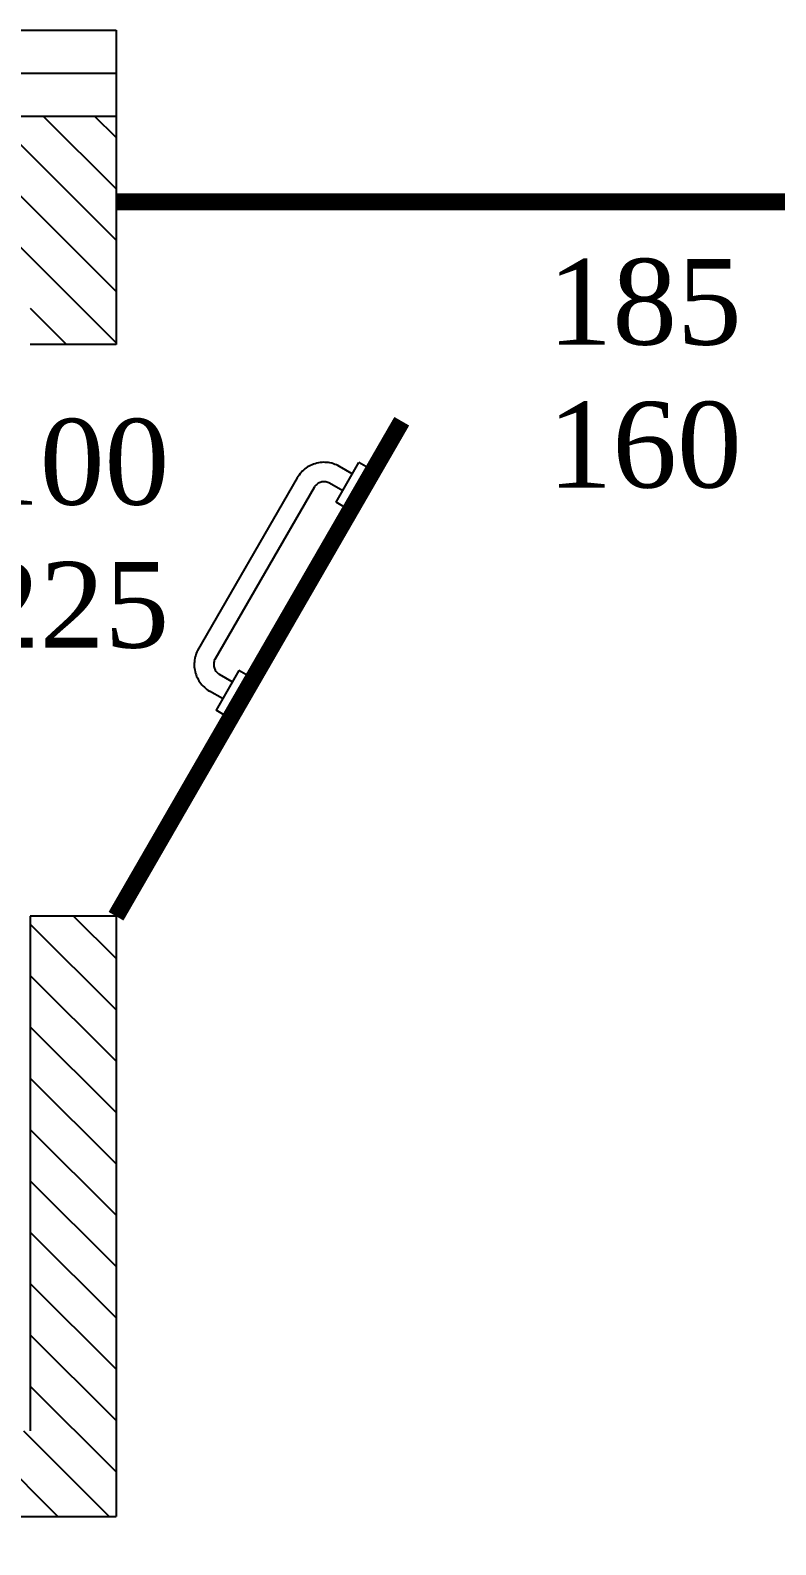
# Model space of a CAD drawing. Header units: millimetres. Extents: x 0 to 2688, y 0 to 2044.
# Drawn here: x 2467.489 to 2468.794, y 2035.253 to 2037.903 of the extents above; entities that cross this region are included whole.
import ezdxf

# ---------------------------------------------------------------- set-up
doc = ezdxf.new("R2010")
doc.units = ezdxf.units.MM
doc.linetypes.add('TRATTEGGIATA', pattern=[0.75, 0.5, -0.25])
doc.styles.get("Standard").update_dxf_attribs({"font": 'arial.ttf'})
doc.linetypes.add('ISOLAMENTO', pattern='A,0.00254,-2.54,[134,ltypeshp.shx,S=2.54,R=0,X=-2.54,Y=0],-5.08,[134,ltypeshp.shx,S=2.54,R=180,X=2.54,Y=0],-2.54', length=10.16254)
pattern_1 = [(135, (100, 0), (-0.0449012806, -0.0449012806), [])]

# ---------------------------------------------------------------- blocks, each defined once
blk = doc.blocks.new('MIS')
h = blk.add_hatch()
h.set_pattern_fill('ANSI31', color=6, scale=0.02, angle=450)
h.set_pattern_definition(pattern_1)
h.paths.add_polyline_path([(2558.9893, 2023.9526), (2558.9893, 2023.6526), (2563.4893, 2023.6526), (2563.4893, 2023.9526)])
h.paths.add_polyline_path([(2558.6893, 2029.9526), (2558.6893, 2023.9526), (2558.9893, 2023.9526), (2558.9893, 2029.9526)])
h.paths.add_polyline_path([(2558.6893, 2034.4526), (2558.6893, 2033.9526), (2558.9893, 2033.9526), (2558.9893, 2034.4526)])
h.paths.add_polyline_path([(2558.6893, 2033.6526), (2558.6893, 2033.5526), (2558.9893, 2033.5526), (2558.9893, 2033.6526)])
h.paths.add_polyline_path([(2558.6893, 2030.3526), (2558.6893, 2030.2526), (2558.9893, 2030.2526), (2558.9893, 2030.3526)])
h.paths.add_polyline_path([(2558.9893, 2030.2526), (2558.9893, 2029.9526), (2559.0893, 2029.9526), (2559.0893, 2030.2526)])
h.paths.add_polyline_path([(2558.6893, 2037.4526), (2558.6893, 2035.9526), (2558.9893, 2035.9526), (2559.0143, 2035.9526), (2559.0143, 2036.1026), (2558.9893, 2036.1026), (2558.9893, 2037.4526)])
h.paths.add_polyline_path([(2558.9893, 2037.7526), (2558.9893, 2037.4526), (2559.8393, 2037.4526), (2559.8393, 2036.1026), (2559.8143, 2036.1026), (2559.8143, 2035.9526), (2559.8393, 2035.9526), (2559.9893, 2035.9526), (2560.0143, 2035.9526), (2560.0143, 2036.1026), (2559.9893, 2036.1026), (2559.9893, 2037.4526), (2560.8393, 2037.4526), (2560.8393, 2036.1026), (2560.8143, 2036.1026), (2560.8143, 2035.9526), (2560.8393, 2035.9526), (2560.9893, 2035.9526), (2561.0143, 2035.9526), (2561.0143, 2036.1026), (2560.9893, 2036.1026), (2560.9893, 2037.4526), (2561.8393, 2037.4526), (2561.8393, 2036.1026), (2561.8143, 2036.1026), (2561.8143, 2035.9526), (2561.8393, 2035.9526), (2561.9893, 2035.9526), (2562.0143, 2035.9526), (2562.0143, 2036.1026), (2561.9893, 2036.1026), (2561.9893, 2037.4526), (2562.8393, 2037.4526), (2562.8393, 2036.1026), (2562.8143, 2036.1026), (2562.8143, 2035.9526), (2562.8393, 2035.9526), (2562.8393, 2035.3026), (2564.0893, 2035.3026), (2564.0893, 2035.4526), (2562.9893, 2035.4526), (2562.9893, 2037.4526), (2563.4893, 2037.4526), (2563.4893, 2037.7526)])
h.paths.add_polyline_path([(2563.7893, 2037.7526), (2563.7893, 2037.4526), (2564.5893, 2037.4526), (2564.5893, 2037.7526)])
h.paths.add_polyline_path([(2565.1893, 2037.7526), (2565.1893, 2035.4526), (2565.0893, 2035.4526), (2565.0893, 2035.3026), (2565.1893, 2035.3026), (2565.1893, 2032.2026), (2565.4893, 2032.2026), (2565.4893, 2032.3026), (2566.4893, 2032.3026), (2566.4893, 2029.9526), (2566.6393, 2029.9526), (2566.6393, 2032.3026), (2569.7893, 2032.3026), (2569.7893, 2033.6526), (2569.4893, 2033.6526), (2569.4893, 2032.4526), (2566.9893, 2032.4526), (2566.9893, 2032.4776), (2566.8393, 2032.4776), (2566.8393, 2032.4526), (2565.4893, 2032.4526), (2565.4893, 2033.3026), (2566.8393, 2033.3026), (2566.8393, 2033.2776), (2566.9893, 2033.2776), (2566.9893, 2033.4776), (2566.8393, 2033.4776), (2566.8393, 2033.4526), (2565.4893, 2033.4526), (2565.4893, 2034.3026), (2566.8393, 2034.3026), (2566.8393, 2034.2776), (2566.9893, 2034.2776), (2566.9893, 2034.4776), (2566.8393, 2034.4776), (2566.8393, 2034.4526), (2565.4893, 2034.4526), (2565.4893, 2035.3026), (2566.8393, 2035.3026), (2566.8393, 2035.2776), (2566.9893, 2035.2776), (2566.9893, 2035.3026), (2567.6393, 2035.3026), (2567.6393, 2036.3526), (2567.4893, 2036.3526), (2567.4893, 2035.4526), (2565.4893, 2035.4526), (2565.4893, 2037.7526)])
h.paths.add_polyline_path([(2569.4893, 2036.3526), (2569.4893, 2033.9526), (2569.7893, 2033.9526), (2569.7893, 2036.3526)], flags=17)
h.paths.add_polyline_path([(2571.9893, 2037.4526), (2571.9893, 2033.9526), (2572.2893, 2033.9526), (2572.2893, 2037.4526)])
h.paths.add_polyline_path([(2571.9893, 2033.6526), (2571.9893, 2030.2526), (2572.2893, 2030.2526), (2572.2893, 2033.6526)])
h.paths.add_polyline_path([(2570.0893, 2023.9526), (2570.0893, 2023.6526), (2571.9893, 2023.6526), (2571.9893, 2023.9526)])
h.paths.add_polyline_path([(2565.1893, 2031.2026), (2565.1893, 2030.2526), (2564.1893, 2030.2526), (2564.1893, 2033.9526), (2563.7893, 2033.9526), (2563.7893, 2033.6526), (2564.0393, 2033.6526), (2564.0393, 2030.2526), (2563.7893, 2030.2526), (2563.7893, 2029.9526), (2565.4893, 2029.9526), (2565.4893, 2031.2026)])
h.paths.add_polyline_path([(2560.0893, 2030.2526), (2560.0893, 2029.9526), (2563.4893, 2029.9526), (2563.4893, 2030.2526)])
h.paths.add_polyline_path([(2558.9893, 2033.9526), (2558.9893, 2033.6526), (2563.4893, 2033.6526), (2563.4893, 2033.9526)])
h.paths.add_polyline_path([(2558.6893, 2031.3526), (2558.9893, 2031.3526), (2558.9893, 2032.5526), (2558.6893, 2032.5526)])
h = blk.add_hatch()
h.set_pattern_fill('ANSI31', color=6, scale=0.02, angle=450)
h.set_pattern_definition(pattern_1)
h.paths.add_polyline_path([(2569.4893, 2037.4526), (2569.4893, 2037.3526), (2569.7893, 2037.3526), (2569.7893, 2037.4526)])
h.paths.add_polyline_path([(2566.0893, 2037.7526), (2566.0893, 2037.4526), (2567.4893, 2037.4526), (2567.4893, 2037.3526), (2567.6393, 2037.3526), (2567.6393, 2037.7526)])
for p, q in [((2567.6393, 2037.9026), (2567.6393, 2037.3526)), ((2566.0893, 2037.7526), (2567.6393, 2037.7526)), ((2567.6393, 2037.3526), (2567.4893, 2037.3526)), ((2567.9653, 2037.1313), (2567.9634, 2037.1291)), ((2567.9673, 2037.1332), (2567.9653, 2037.1313)), ((2567.9697, 2037.1352), (2567.9673, 2037.1332)), ((2567.9722, 2037.1368), (2567.9697, 2037.1352)), ((2567.9744, 2037.1386), (2567.9722, 2037.1368)), ((2567.977, 2037.1399), (2567.9744, 2037.1386)), ((2567.9797, 2037.1414), (2567.977, 2037.1399)), ((2567.9823, 2037.1426), (2567.9797, 2037.1414)), ((2567.985, 2037.1436), (2567.9823, 2037.1426)), ((2567.9879, 2037.1443), (2567.985, 2037.1436)), ((2567.9905, 2037.1453), (2567.9879, 2037.1443)), ((2567.9937, 2037.1459), (2567.9905, 2037.1453)), ((2567.9964, 2037.1464), (2567.9937, 2037.1459)), ((2567.9993, 2037.1466), (2567.9964, 2037.1464)), ((2568.0021, 2037.1468), (2567.9993, 2037.1466)), ((2568.0051, 2037.1466), (2568.0021, 2037.1468)), ((2568.0081, 2037.1464), (2568.0051, 2037.1466)), ((2568.011, 2037.1462), (2568.0081, 2037.1464)), ((2568.0137, 2037.1456), (2568.011, 2037.1462)), ((2568.0168, 2037.1451), (2568.0137, 2037.1456)), ((2568.0196, 2037.1441), (2568.0168, 2037.1451)), ((2568.0224, 2037.1431), (2568.0196, 2037.1441)), ((2568.0249, 2037.1422), (2568.0224, 2037.1431)), ((2568.0243, 2037.077), (2568.0644, 2037.1464)), ((2568.0276, 2037.141), (2568.0249, 2037.1422)), ((2568.0301, 2037.1396), (2568.0276, 2037.141)), ((2568.0528, 2037.1264), (2568.0301, 2037.1396)), ((2568.0763, 2037.1395), (2568.0644, 2037.1464)), ((2567.9564, 2037.1196), (2567.7821, 2036.8176)), ((2567.9579, 2037.1221), (2567.9564, 2037.1196)), ((2567.9596, 2037.1245), (2567.9579, 2037.1221)), ((2567.9613, 2037.1269), (2567.9596, 2037.1245)), ((2567.9634, 2037.1291), (2567.9613, 2037.1269)), ((2567.9868, 2037.1042), (2567.9858, 2037.1026)), ((2567.9879, 2037.1057), (2567.9868, 2037.1042)), ((2567.9892, 2037.1068), (2567.9879, 2037.1057)), ((2567.9905, 2037.108), (2567.9892, 2037.1068)), ((2567.9917, 2037.1091), (2567.9905, 2037.108)), ((2567.9932, 2037.11), (2567.9917, 2037.1091)), ((2567.9949, 2037.1109), (2567.9932, 2037.11)), ((2567.9965, 2037.1115), (2567.9949, 2037.1109)), ((2567.998, 2037.1121), (2567.9965, 2037.1115)), ((2567.9997, 2037.1124), (2567.998, 2037.1121)), ((2568.0014, 2037.1126), (2567.9997, 2037.1124)), ((2568.0033, 2037.1128), (2568.0014, 2037.1126)), ((2568.0051, 2037.1126), (2568.0033, 2037.1128)), ((2568.0067, 2037.1123), (2568.0051, 2037.1126)), ((2568.0084, 2037.112), (2568.0067, 2037.1123)), ((2568.01, 2037.1117), (2568.0084, 2037.112)), ((2568.0118, 2037.1109), (2568.01, 2037.1117)), ((2568.0131, 2037.1101), (2568.0118, 2037.1109)), ((2568.0359, 2037.097), (2568.0131, 2037.1101)), ((2567.9858, 2037.1026), (2567.812, 2036.8016)), ((2568.0363, 2037.0701), (2568.0243, 2037.077)), ((2567.7796, 2036.8123), (2567.7789, 2036.8094)), ((2567.7809, 2036.815), (2567.7796, 2036.8123)), ((2567.7821, 2036.8176), (2567.7809, 2036.815)), ((2567.7765, 2036.7979), (2567.7761, 2036.795)), ((2567.7761, 2036.795), (2567.7763, 2036.7922)), ((2567.7763, 2036.7922), (2567.7763, 2036.7891)), ((2567.7763, 2036.7891), (2567.7765, 2036.7862)), ((2567.7767, 2036.8008), (2567.7765, 2036.7979)), ((2567.7765, 2036.7862), (2567.7771, 2036.7835)), ((2567.7772, 2036.8039), (2567.7767, 2036.8008)), ((2567.7779, 2036.8066), (2567.7772, 2036.8039)), ((2567.7789, 2036.8094), (2567.7779, 2036.8066)), ((2567.8103, 2036.7949), (2567.8102, 2036.7931)), ((2567.8102, 2036.7931), (2567.8103, 2036.7912)), ((2567.8107, 2036.7965), (2567.8103, 2036.7949)), ((2567.8103, 2036.7912), (2567.8106, 2036.7895)), ((2567.8106, 2036.7895), (2567.8108, 2036.7879)), ((2567.811, 2036.7982), (2567.8107, 2036.7965)), ((2567.8108, 2036.7879), (2567.8114, 2036.7863)), ((2567.8113, 2036.7998), (2567.811, 2036.7982)), ((2567.812, 2036.8016), (2567.8113, 2036.7998)), ((2567.8114, 2036.7863), (2567.8121, 2036.7847)), ((2567.7771, 2036.7835), (2567.7777, 2036.7803)), ((2567.7777, 2036.7803), (2567.7784, 2036.7778)), ((2567.7784, 2036.7778), (2567.7794, 2036.7748)), ((2567.7794, 2036.7748), (2567.7803, 2036.7721)), ((2567.7803, 2036.7721), (2567.7816, 2036.7695)), ((2567.7816, 2036.7695), (2567.7828, 2036.767)), ((2567.7828, 2036.767), (2567.7845, 2036.7645)), ((2567.7845, 2036.7645), (2567.7861, 2036.762)), ((2567.7861, 2036.762), (2567.7878, 2036.7595)), ((2567.7878, 2036.7595), (2567.7896, 2036.7575)), ((2567.8121, 2036.7847), (2567.8129, 2036.783)), ((2567.8129, 2036.783), (2567.8139, 2036.7815)), ((2567.8139, 2036.7815), (2567.815, 2036.7802)), ((2567.8543, 2036.7826), (2567.8143, 2036.7133)), ((2567.815, 2036.7802), (2567.8161, 2036.779)), ((2567.8161, 2036.779), (2567.8172, 2036.7777)), ((2567.8172, 2036.7777), (2567.8187, 2036.7766)), ((2567.8187, 2036.7766), (2567.8201, 2036.7758)), ((2567.8428, 2036.7626), (2567.8201, 2036.7758)), ((2567.8663, 2036.7757), (2567.8543, 2036.7826)), ((2567.7896, 2036.7575), (2567.7916, 2036.7551)), ((2567.7916, 2036.7551), (2567.7939, 2036.7532)), ((2567.7939, 2036.7532), (2567.7962, 2036.7513)), ((2567.7962, 2036.7513), (2567.7982, 2036.7495)), ((2567.7982, 2036.7495), (2567.8006, 2036.7478)), ((2567.8006, 2036.7478), (2567.8031, 2036.7464)), ((2567.8258, 2036.7333), (2567.8031, 2036.7464)), ((2567.8263, 2036.7064), (2567.8143, 2036.7133)), ((2567.4893, 2036.3526), (2567.4893, 2035.4526)), ((2567.6393, 2036.3526), (2567.4893, 2036.3526)), ((2567.6393, 2036.3526), (2567.6393, 2035.3026)), ((2566.9893, 2035.3026), (2567.6393, 2035.3026))]:
    blk.add_line(p, q)
blk.add_lwpolyline([(2566.0893, 2037.9026), (2567.6393, 2037.9026)])
at = {"linetype": 'ISOLAMENTO', "ltscale": 0.007}
blk.add_lwpolyline([(2566.0893, 2037.8276), (2567.6393, 2037.8276)], dxfattribs=at)
at = {"color": 152, "true_color": 0x2776bb, "const_width": 0.03}
blk.add_lwpolyline([(2569.4893, 2037.6026), (2567.6393, 2037.6026)], dxfattribs=at)
at = {"color": 116, "true_color": 0x136734, "const_width": 0.03}
blk.add_lwpolyline([(2567.6393, 2036.3526), (2568.1393, 2037.2186)], dxfattribs=at)
at = {"color": 159, "linetype": 'TRATTEGGIATA', "ltscale": 0.3, "true_color": 0x22346e, "insert": (2568.7431, 2037.5026), "char_height": 0.15, "attachment_point": 3}
blk.add_mtext_dynamic_manual_height_columns('\\pxqc;{\\fTimes New Roman|b0|i0|c0|p18;185\\P160}', width=0.357638, gutter_width=12.5, heights=[0], dxfattribs=at)
at = {"color": 116, "true_color": 0x136734, "insert": (2567.7414, 2036.8203), "char_height": 0.15, "attachment_point": 9}
blk.add_mtext_dynamic_manual_height_columns('\\pxqc;{\\fTimes New Roman|b0|i0|c0|p18;100\\P225}', width=0.357638, gutter_width=12.5, heights=[0], dxfattribs=at)

msp = doc.modelspace()

# ---------------------------------------------------------------- block references
msp.add_blockref('MIS', (-100, 0))

doc.saveas('drawing.dxf')
